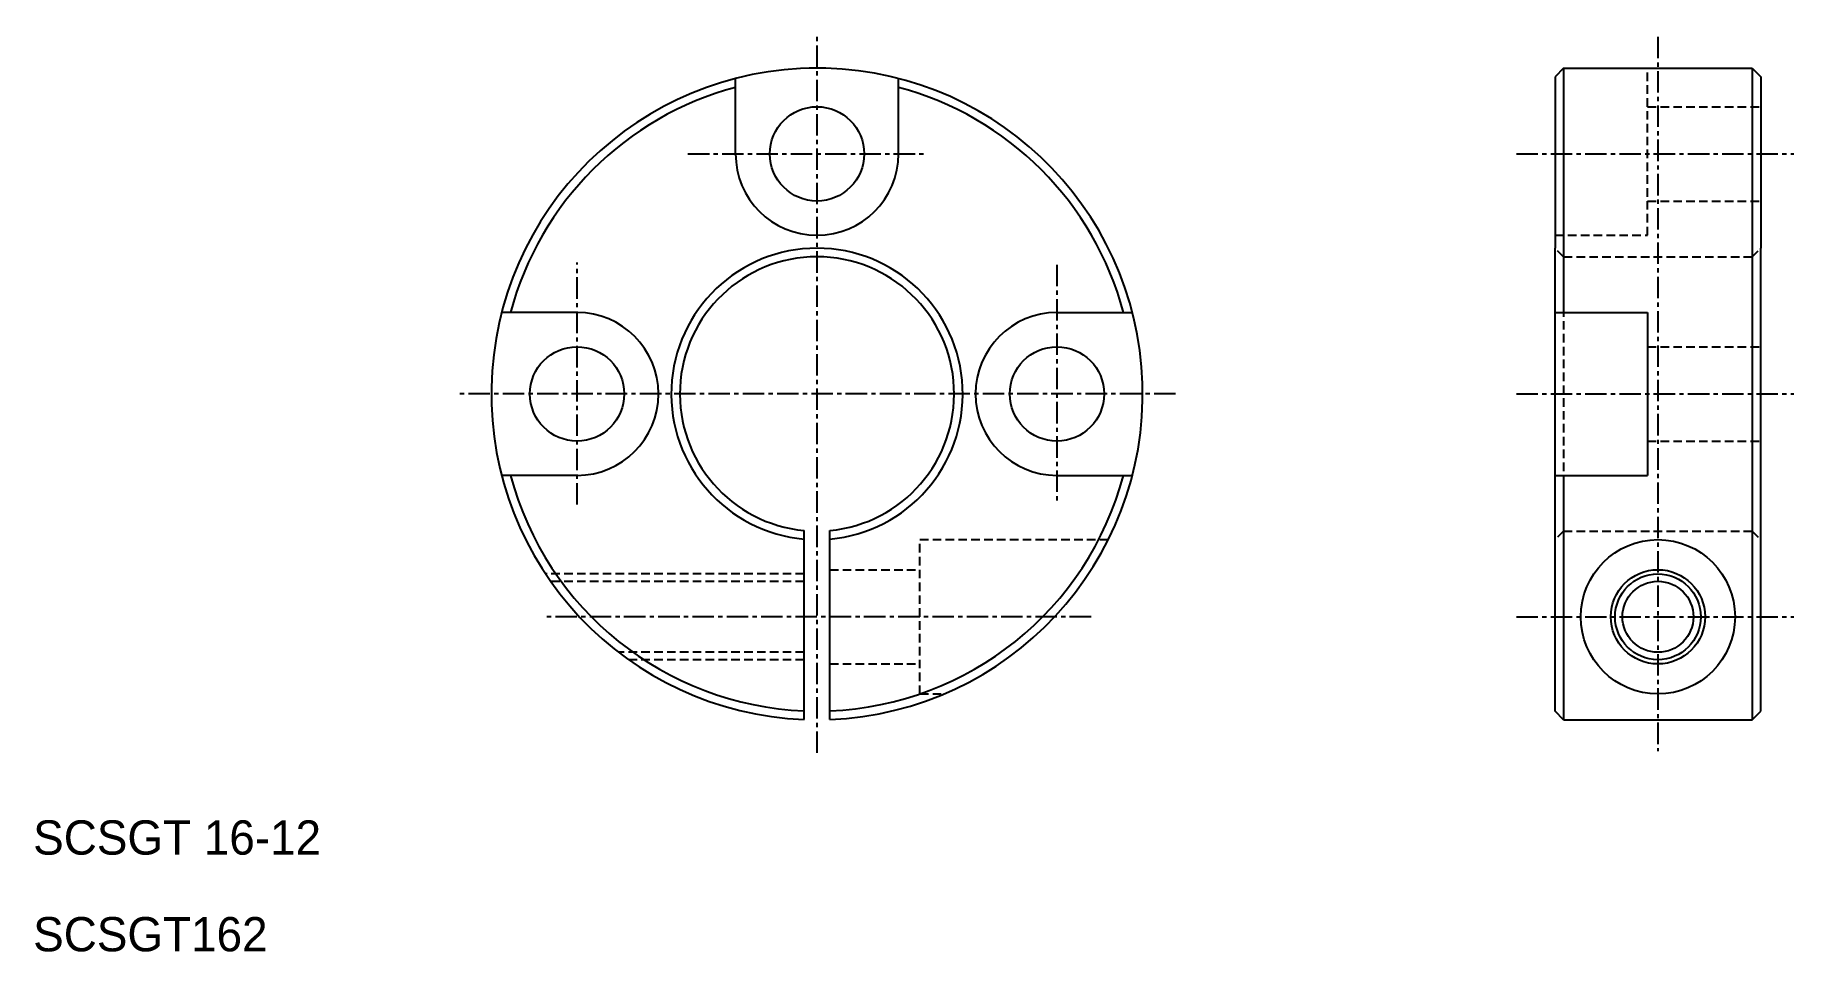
# Model space of a CAD drawing. Extents: x 49 to 152, y 76 to 129.
import ezdxf

# ---------------------------------------------------------------- set-up
doc = ezdxf.new("R2010")
doc.units = 0
doc.linetypes.add('CENTER', pattern=[2, 1.25, -0.25, 0.25, -0.25])
doc.linetypes.add('DASHED', pattern=[0.75, 0.5, -0.25])
doc.layers.get('0').update_dxf_attribs({"linetype": 'CONTINUOUS'})
doc.layers.add('CENTER', color=1, linetype='CENTER')

msp = doc.modelspace()

# ---------------------------------------------------------------- linework, layer by layer
at = {"color": 7, "linetype": 'CONTINUOUS'}
for p, q in [((89.89, 122.06), (89.89, 126.45)), ((99.39, 122.06), (99.39, 126.45)), ((138.2, 127.06), (137.7, 126.56)), ((137.7, 126.56), (137.7, 116.56)), ((138.2, 127.06), (138.2, 112.81)), ((138.2, 127.06), (149.2, 127.06)), ((149.2, 127.06), (149.2, 89.06)), ((149.2, 127.06), (149.7, 126.56)), ((149.7, 126.56), (149.7, 116.56)), ((137.7, 97.56), (137.7, 116.56)), ((149.7, 97.56), (149.7, 116.56)), ((80.64, 112.81), (76.24, 112.81)), ((108.64, 112.81), (113.03, 112.81)), ((137.7, 112.81), (143.1, 112.81)), ((143.1, 112.81), (143.1, 103.31)), ((80.64, 103.31), (76.24, 103.31)), ((108.64, 103.31), (113.03, 103.31)), ((137.7, 103.31), (143.1, 103.31)), ((138.2, 103.31), (138.2, 89.06)), ((93.89, 89.07), (93.89, 100.09)), ((95.39, 89.07), (95.39, 100.09)), ((137.7, 89.56), (137.7, 97.56)), ((149.7, 89.56), (149.7, 97.56)), ((138.2, 89.06), (137.7, 89.56)), ((149.2, 89.06), (149.7, 89.56)), ((138.2, 89.06), (149.2, 89.06))]:
    msp.add_line(p, q, dxfattribs=at)
at = {"color": 3, "linetype": 'DASHED'}
for p, q in [((143.1, 117.31), (143.1, 127.06)), ((143.1, 124.81), (149.7, 124.81)), ((143.1, 119.31), (149.7, 119.31)), ((137.7, 117.31), (143.1, 117.31)), ((138.2, 116.06), (137.7, 116.56)), ((138.2, 116.06), (149.2, 116.06)), ((138.2, 116.06), (138.2, 100.06)), ((149.2, 116.06), (149.7, 116.56)), ((149.2, 116.06), (149.2, 100.06)), ((143.1, 110.81), (149.7, 110.81)), ((143.1, 105.31), (149.7, 105.31)), ((100.64, 99.56), (111.63, 99.56)), ((100.64, 90.56), (100.64, 99.56)), ((138.2, 100.06), (137.7, 99.56)), ((138.2, 100.06), (149.2, 100.06)), ((149.2, 100.06), (149.7, 99.56)), ((93.89, 97.56), (78.8, 97.56)), ((95.39, 97.81), (100.64, 97.81)), ((93.89, 97.12), (79.1, 97.12)), ((93.89, 92.99), (83.06, 92.99)), ((93.89, 92.56), (83.65, 92.56)), ((95.39, 92.31), (100.64, 92.31)), ((100.64, 90.56), (102.04, 90.56))]:
    msp.add_line(p, q, dxfattribs=at)
at = {"color": 7, "linetype": 'CONTINUOUS'}
for centre, radius in [((94.64, 122.06), 2.75), ((80.64, 108.06), 2.75), ((108.64, 108.06), 2.75), ((143.7, 95.06), 4.5), ((143.7, 95.06), 2.75), ((143.7, 95.06), 2.07)]:
    msp.add_circle(centre, radius, dxfattribs=at)
at = {"color": 3, "linetype": 'CONTINUOUS'}
msp.add_circle((143.7, 95.06), 2.5, dxfattribs=at)
at = {"color": 7, "linetype": 'CONTINUOUS'}
for centre, radius, start, end in [((94.64, 108.06), 19, 90, 267.7377), ((94.64, 108.06), 19, 272.2623, 91.3947), ((94.64, 108.06), 18.5, 104.8777, 165.1223), ((94.64, 108.06), 18.5, 14.8777, 75.1223), ((94.64, 122.06), 4.75, 180, 0), ((94.64, 108.06), 8.5, 275.0621, 264.9379), ((94.64, 108.06), 8, 275.3794, 264.6206), ((80.64, 108.06), 4.75, 270, 90), ((108.64, 108.06), 4.75, 90, 270), ((94.64, 108.06), 18.5, 194.8777, 267.6766), ((94.64, 108.06), 18.5, 272.3234, 345.1223)]:
    msp.add_arc(centre, radius, start, end, dxfattribs=at)
at = {"layer": 'CENTER', "color": 1, "linetype": 'CENTER'}
for p, q in [((94.64, 87.13), (94.64, 128.98)), ((143.7, 128.89), (143.7, 87.22)), ((87.11, 122.06), (101.08, 122.06)), ((135.45, 122.06), (151.63, 122.06)), ((80.64, 101.61), (80.64, 115.73)), ((108.64, 115.59), (108.64, 101.61)), ((115.56, 108.06), (73.71, 108.06)), ((135.45, 108.06), (151.63, 108.06)), ((110.63, 95.06), (78.65, 95.06)), ((135.45, 95.06), (151.63, 95.06))]:
    msp.add_line(p, q, dxfattribs=at)

# ---------------------------------------------------------------- texts
at = {"color": 7, "linetype": 'CONTINUOUS'}
for s, p in [('SCSGT 16-12', (48.91, 81.19)), ('SCSGT162', (48.91, 75.55))]:
    msp.add_text(s, height=2, dxfattribs=at).set_placement(p)

doc.saveas('drawing.dxf')
